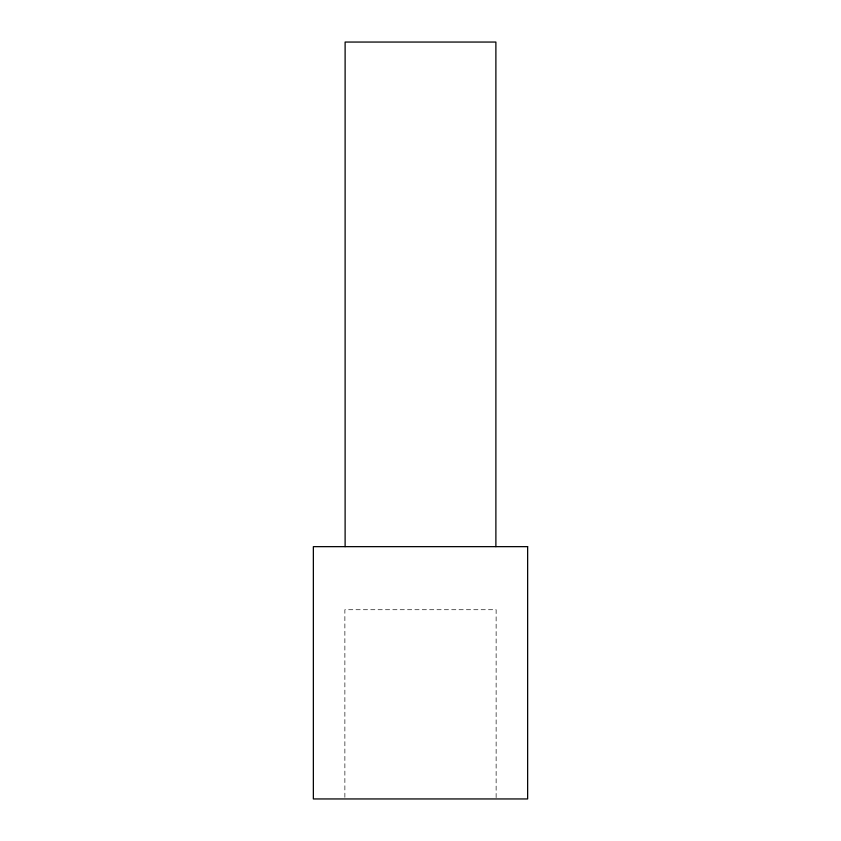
<?xml version="1.0" encoding="UTF-8"?>
<svg xmlns="http://www.w3.org/2000/svg" width="841" height="841" viewBox="0 0 841 841"><rect width="100%" height="100%" fill="white"/><g stroke="black" fill="none" stroke-linecap="round" stroke-linejoin="round"><path stroke-width="0.63" stroke-dasharray="4.21 3.15" d="M496.127 797.636L496.127 609.725L344.873 609.725L344.873 797.636"/><path stroke-width="1.26" d="M495.885 546.65L495.885 42.05L345.115 42.05L345.115 546.65M527.643 546.65L313.357 546.65L313.357 798.95L527.643 798.95L527.643 546.65"/></g></svg>
